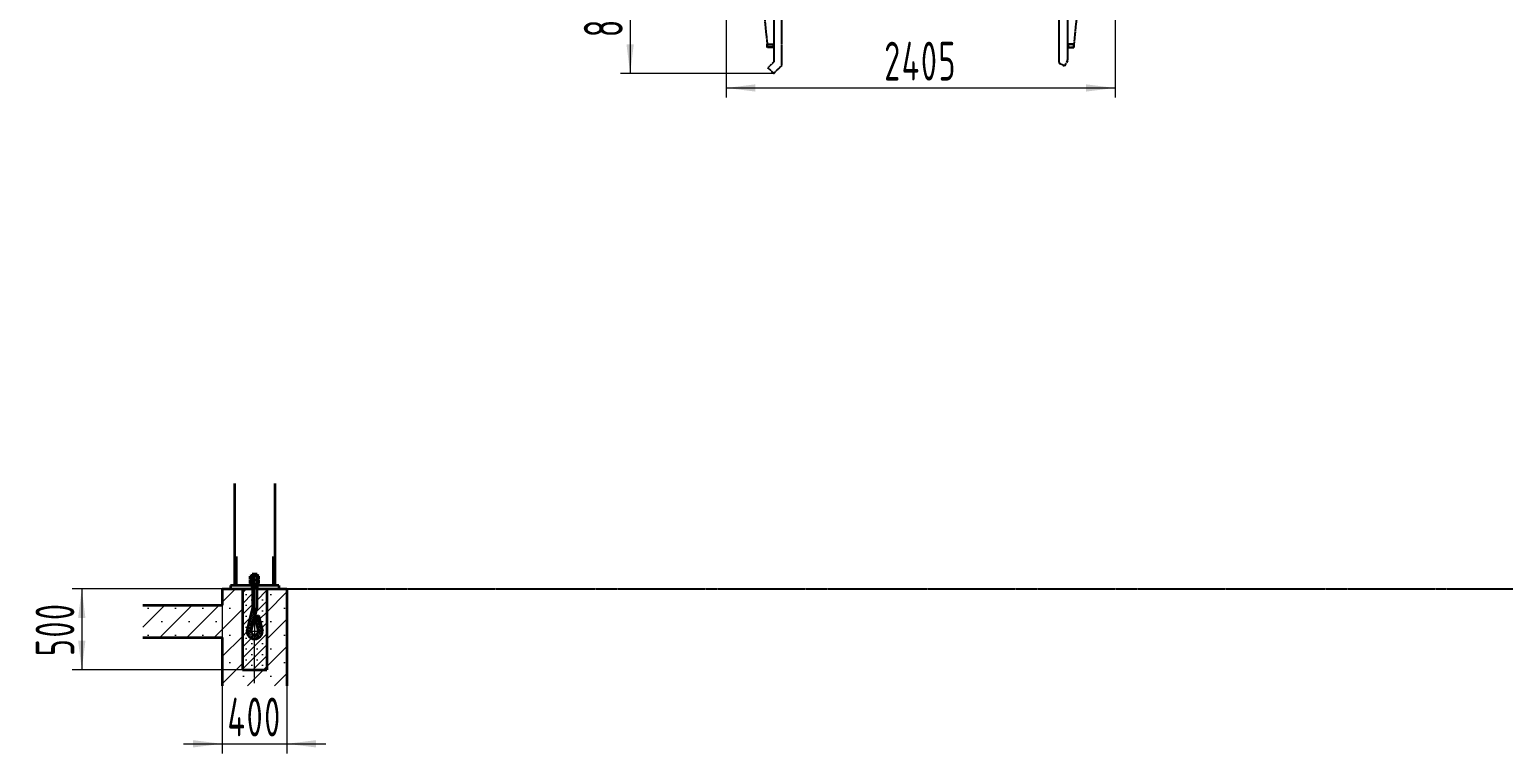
# Model space of a CAD drawing. Header units: millimetres. Extents: x -17820 to 17820, y -12600 to 12600.
# Drawn here: x 2129 to 11240, y -647 to 3829 of the extents above; entities that cross this region are included whole.
import ezdxf

# ---------------------------------------------------------------- set-up
doc = ezdxf.new("R2010")
doc.units = ezdxf.units.MM
doc.linetypes.add('双点画线', pattern=[22, 12, -2, 2, -2, 2, -2])
doc.linetypes.add('点画线', pattern=[18, 12, -2, 2, -2])
doc.layers.get('0').update_dxf_attribs({"lineweight": 35})
for name, color, linetype, lineweight in [('CDRAFT0', 7, 'Continuous', 35), ('EB0', 7, 'Continuous', 35), ('EB0_1_1_1_1_1_1', 7, 'Continuous', 35), ('中心线层', 1, '点画线', 18), ('剖面线层', 4, 'Continuous', 18), ('尺寸线层', 3, 'Continuous', 18), ('粗实线层', 7, 'Continuous', 35), ('细实线层', 2, 'Continuous', 18)]:
    doc.layers.add(name, color=color, linetype=linetype, lineweight=lineweight)
doc.styles.add('机械', font='isocp', dxfattribs={"width": 0.667, "bigfont": 'gbcbig.shx'})
doc.dimstyles.new('标准', dxfattribs={"dimscale": 60, "dimtxt": 4, "dimasz": 3, "dimexe": 1, "dimexo": 0, "dimgap": 0.76128, "dimtad": 1, "dimdec": 1, "dimdsep": 46, "dimtxsty": '机械', "dimblk": '_CAXARROW', "dimcen": 0, "dimdle": 4, "dimclrt": 2, "dimaunit": 1, "dimazin": 2, "dimtfac": 0.707107, "dimtdec": 3, "dimtmove": 0, "dimatfit": 3, "dimfxl": 0, "dimfrac": 2, "dimtolj": 1, "dimlwd": 18, "dimarcsym": 0})
pattern_1 = [(45, (0, 0), (-2.12132, 2.12132), [])]

# ---------------------------------------------------------------- blocks, each defined once
blk = doc.blocks.new('*X11')
at = {"layer": 'CDRAFT0', "color": 2, "linetype": '双点画线', "lineweight": 25}
for p, q in [((-126.1, 234), (-57.2, 221.8)), ((-54, 239.5), (-80, 91.8)), ((-27.3, 234.8), (-54, 239.5)), ((-54, 239.5), (-54, 239.5)), ((-27.3, 234.8), (113.4, 210)), ((113.4, 210), (124.8, 193.6)), ((116.5, 187.8), (122.4, 191.9)), ((116.5, -1020.7), (116.5, 187.8)), ((122.4, 191.9), (124.8, 193.6)), ((-76.9, 109.5), (-145.9, 121.7)), ((-76.9, 109.5), (-80.1, 91.8)), ((-77, 109.5), (-80.1, 91.8)), ((-53.3, 87.1), (-80.1, 91.8)), ((-80.1, 91.8), (-80.1, 91.8)), ((14.1, 75.2), (-53.3, 87.1)), ((12.3, 65.4), (14.1, 75.2)), ((12.3, 65.4), (65.9, 55.9)), ((66.5, 55.2), (66.5, -450)), ((-66.1, -6.9), (26.5, -890)), ((26.5, -450), (66.5, -450)), ((26.5, -470), (26.5, -450)), ((29, -467.5), (29, -452.5)), ((29, -452.5), (64, -452.5)), ((64, -452.5), (64, -467.5)), ((66.5, -450), (66.5, -999.7)), ((66.5, -470), (26.5, -470)), ((64, -467.5), (29, -467.5)), ((26.5, -910), (26.5, -890)), ((26.5, -890), (66.5, -890)), ((66.5, -910), (26.5, -910)), ((29, -907.5), (29, -892.5)), ((29, -892.5), (64, -892.5)), ((64, -907.5), (29, -907.5)), ((64, -892.5), (64, -907.5)), ((66.5, -890), (66.5, -910)), ((66.3, -1000.2), (31.1, -1035.4)), ((38.2, -1042.4), (31.1, -1035.4)), ((38.2, -1042.4), (66.5, -1070.7)), ((66.5, -1070.7), (116.5, -1020.7))]:
    blk.add_line(p, q, dxfattribs=at)
blk.add_lwpolyline([(-126.1, 234), (-126.1, 233.8), (-126.2, 233.3), (-126.4, 232.4), (-126.6, 231.2), (-126.9, 229.7), (-127.2, 227.8), (-127.6, 225.7), (-128, 223.2), (-128.5, 220.5), (-129, 217.5), (-129.6, 214.3), (-130.2, 210.8), (-130.8, 207.1), (-131.5, 203.3), (-132.2, 199.3), (-132.9, 195.2), (-133.7, 190.9), (-134.5, 186.6), (-135.2, 182.2), (-136, 177.8), (-136.8, 173.4), (-137.6, 169), (-138.3, 164.7), (-139.1, 160.5), (-139.8, 156.3), (-140.5, 152.3), (-141.2, 148.5), (-141.8, 144.8), (-142.4, 141.4), (-143, 138.1), (-143.5, 135.1), (-144, 132.4), (-144.4, 130), (-144.8, 127.8), (-145.2, 126), (-145.4, 124.4), (-145.6, 123.2), (-145.8, 122.4), (-145.9, 121.9), (-145.9, 121.7)], dxfattribs=at)
blk.add_circle((0, 0), 66.5, dxfattribs=at)
for centre, start, end in [((65.8, 55.2), 360, 80), ((65.8, -999.7), 315, 360)]:
    blk.add_arc(centre, 0.737, start, end, dxfattribs=at)
blk = doc.blocks.new('*X12')
at = {"layer": 'CDRAFT0', "color": 2, "linetype": '双点画线', "lineweight": 25}
for p, q in [((-120.3, 197.5), (-108.3, 213.5)), ((-120.3, 197.5), (-120.3, -1005.1)), ((-108.3, 213.5), (33.1, 233.4)), ((60.1, 237.2), (33.1, 233.4)), ((80.9, 88.6), (60.1, 237.2)), ((62.6, 219.3), (60.1, 237.2)), ((60.1, 237.2), (60.1, 237.2)), ((62.6, 219.3), (131.9, 229.1)), ((147.8, 116.2), (78.4, 106.5)), ((80.9, 88.6), (78.4, 106.5)), ((81, 88.6), (78.5, 106.5)), ((-66.5, 57.5), (-66.5, -450)), ((-66.5, 52.9), (-66.5, -987.2)), ((-17, 64.8), (-66.2, 57.9)), ((54, 84.8), (-18.4, 74.7)), ((-18.4, 74.7), (-17, 64.8)), ((80.9, 88.6), (54, 84.8)), ((80.9, 88.6), (81, 88.6)), ((-26.5, -890), (66.1, -6.9)), ((-66.5, -450), (-26.5, -450)), ((-64, -467.5), (-64, -452.5)), ((-64, -452.5), (-29, -452.5)), ((-29, -452.5), (-29, -467.5)), ((-26.5, -450), (-26.5, -470)), ((-26.5, -470), (-66.5, -470)), ((-29, -467.5), (-64, -467.5)), ((-26.5, -890), (-66.5, -890)), ((-66.5, -910), (-66.5, -987.2)), ((-66.5, -910), (-26.5, -910)), ((-29, -892.5), (-64, -892.5)), ((-64, -892.5), (-64, -907.5)), ((-64, -907.5), (-29, -907.5)), ((-29, -907.5), (-29, -892.5)), ((-26.5, -910), (-26.5, -890)), ((-67.9, -992.4), (-86.5, -1024.6)), ((-120.3, -1005.1), (-95.2, -1019.6)), ((-86.5, -1024.6), (-95.2, -1019.6))]:
    blk.add_line(p, q, dxfattribs=at)
blk.add_lwpolyline([(147.8, 116.2), (147.8, 116.4), (147.7, 116.9), (147.6, 117.8), (147.4, 119), (147.2, 120.5), (146.9, 122.4), (146.6, 124.5), (146.3, 127), (145.9, 129.7), (145.5, 132.7), (145, 136), (144.5, 139.5), (144, 143.2), (143.5, 147), (142.9, 151), (142.3, 155.2), (141.7, 159.5), (141.1, 163.8), (140.5, 168.2), (139.9, 172.6), (139.2, 177.1), (138.6, 181.5), (138, 185.8), (137.4, 190.1), (136.8, 194.2), (136.3, 198.3), (135.7, 202.1), (135.2, 205.8), (134.7, 209.3), (134.2, 212.6), (133.8, 215.6), (133.4, 218.3), (133.1, 220.8), (132.8, 222.9), (132.5, 224.8), (132.3, 226.3), (132.1, 227.5), (132, 228.4), (131.9, 228.9), (131.9, 229.1)], dxfattribs=at)
blk.add_circle((0, 0), 66.5, dxfattribs=at)
for centre, radius, start, end in [((-66.1, 57.5), 0.375, 98, 180), ((-76.9, -987.2), 10.4, 330, 360)]:
    blk.add_arc(centre, radius, start, end, dxfattribs=at)
blk = doc.blocks.new('*X10')
at = {"layer": 'CDRAFT0'}
for name, p in [('*X11', (-1950, 0)), ('*X12', (0, 0))]:
    blk.add_blockref(name, p, dxfattribs=at)
blk = doc.blocks.new('*X15')
at = {"layer": '尺寸线层', "linetype": 'Continuous', "lineweight": 18}
for points in [[(5841.2, 4347.9), (5863.7, 4167.9), (5818.7, 4167.9)], [(5841.2, 3557.2), (5863.7, 3737.2), (5818.7, 3737.2)]]:
    blk.add_hatch(color=0, dxfattribs=at).paths.add_polyline_path(points, flags=0)
at = {"layer": '尺寸线层', "color": 0, "linetype": 'Continuous'}
for p, q in [((6592, 4347.9), (5781.2, 4347.9)), ((6728.5, 3557.2), (5781.2, 3557.2))]:
    blk.add_line(p, q, dxfattribs=at)
at = {"layer": '尺寸线层', "color": 0, "linetype": 'Continuous', "lineweight": 18}
blk.add_line((5841.2, 4347.9), (5841.2, 3557.2), dxfattribs=at)
at = {"layer": '尺寸线层', "color": 2, "insert": (5675.5, 3949.4), "char_height": 240, "width": 681.483, "attachment_point": 5, "rotation": 90, "line_spacing_factor": 0.939812, "style": '机械'}
blk.add_mtext('\\T1.1;800', dxfattribs=at)
blk = doc.blocks.new('_CAXARROW')
blk.add_hatch(color=2).paths.add_polyline_path([(0, 0), (-1, 0.125), (-1, -0.125)], flags=0)
blk = doc.blocks.new('*X197')
at = {"layer": '尺寸线层', "linetype": 'Continuous', "lineweight": 18}
for points in [[(6435.5, 3467.6), (6615.5, 3490.1), (6615.5, 3445.1)], [(8838.5, 3467.6), (8658.5, 3490.1), (8658.5, 3445.1)]]:
    blk.add_hatch(color=0, dxfattribs=at).paths.add_polyline_path(points, flags=0)
at = {"layer": '尺寸线层', "color": 0, "linetype": 'Continuous'}
for p, q in [((6435.5, 4613), (6435.5, 3407.6)), ((8838.5, 4615.4), (8838.5, 3407.6))]:
    blk.add_line(p, q, dxfattribs=at)
at = {"layer": '尺寸线层', "color": 0, "linetype": 'Continuous', "lineweight": 18}
blk.add_line((6435.5, 3467.6), (8838.5, 3467.6), dxfattribs=at)
at = {"layer": '尺寸线层', "color": 2, "insert": (7637, 3633.3), "char_height": 240, "width": 919.317, "attachment_point": 5, "line_spacing_factor": 0.939812, "style": '机械'}
blk.add_mtext('\\T1.1;2405', dxfattribs=at)
blk = doc.blocks.new('*X233')
at = {"layer": '中心线层', "linetype": '点画线', "lineweight": 18}
for p, q in [((-7.5, 0), (407.5, 0)), ((208, 0), (352, -35.2)), ((352, -51.8), (352, 51.8))]:
    blk.add_line(p, q, dxfattribs=at)
at = {"layer": '中心线层'}
for p, q in [((0, 0), (400, 0)), ((256.8, 12.8), (352, 35.2))]:
    blk.add_line(p, q, dxfattribs=at)
blk.add_arc((352, 0), 35.2, 270, 90, dxfattribs=at)
at = {"layer": '粗实线层'}
for p, q in [((0, 15), (0, -15)), ((0, 15), (80, 15)), ((0, 0), (0, 0)), ((80, 15), (80, -15)), ((80, 15), (88.8, 12.8)), ((88.8, 12.8), (88.8, -12.8)), ((88.8, 12.8), (208, 12.8)), ((208, 12.8), (352, -22.5)), ((253.8, 24.4), (352, 48)), ((259.8, 0.4), (253.8, 25.1)), ((259.8, 0.4), (352, 22.5)), ((0, -15), (80, -15)), ((80, -15), (88.8, -12.8)), ((88.8, -12.8), (208, -12.8)), ((208, -12.8), (352, -48))]:
    blk.add_line(p, q, dxfattribs=at)
for radius in [48, 22.5]:
    blk.add_arc((352, 0), radius, 270, 90, dxfattribs=at)
at = {"layer": '细实线层'}
for p, q in [((0, 12.8), (88.8, 12.8)), ((0, -12.8), (88.8, -12.8))]:
    blk.add_line(p, q, dxfattribs=at)
blk = doc.blocks.new('*X234')
at = {"layer": '剖面线层'}
h = blk.add_hatch(dxfattribs=at)
h.set_pattern_fill('无图案', color=256, scale=3, angle=45, style=0, pattern_type=0)
h.set_pattern_definition(pattern_1)
h.paths.add_polyline_path([(-28, 0), (-28, 2), (-28, 4), (-16.5, 4), (-16.5, 0)], flags=0)
h = blk.add_hatch(dxfattribs=at)
h.set_pattern_fill('无图案', color=256, scale=3, angle=45, style=0, pattern_type=0)
h.set_pattern_definition(pattern_1)
h.paths.add_polyline_path([(16.5, 0), (16.5, 2), (16.5, 4), (28, 4), (28, 0)], flags=0)
at = {"layer": '中心线层', "color": 1, "linetype": '点画线', "lineweight": 18}
blk.add_line((0, -14), (0, 18), dxfattribs=at)
at = {"layer": '粗实线层'}
for p, q in [((-28, 4), (28, 4)), ((-28, 0), (-28, 4)), ((28, 0), (-28, 0)), ((-16.5, 0), (-16.5, 4)), ((16.5, 4), (16.5, 0)), ((28, 4), (28, 0))]:
    blk.add_line(p, q, dxfattribs=at)
blk = doc.blocks.new('*X235')
at = {"layer": '中心线层', "linetype": '点画线', "lineweight": 18}
blk.add_line((0, -3), (0, 10.5), dxfattribs=at)
at = {"layer": '粗实线层'}
for p, q in [((-22.8, 7.5), (22.8, 7.5)), ((-22.8, 0), (-22.8, 7.5)), ((-22.8, 0), (22.8, 0)), ((-1.9, 0), (-4, 7.5)), ((1.7, 1), (-0.1, 7.5)), ((1.9, 0), (1.7, 1)), ((22.8, 0), (22.8, 7.5))]:
    blk.add_line(p, q, dxfattribs=at)
blk = doc.blocks.new('*X236')
at = {"layer": '中心线层'}
blk.add_line((0, -7.5), (0, 31.8), dxfattribs=at)
at = {"layer": '粗实线层'}
for p, q in [((-26.6, 1.8), (-26.6, 22.5)), ((-19.9, 24.3), (19.9, 24.3)), ((-19.9, 0), (19.9, 0)), ((-13.3, 1.8), (-13.3, 22.5)), ((13.3, 1.8), (13.3, 22.5)), ((26.6, 1.8), (26.6, 22.5))]:
    blk.add_line(p, q, dxfattribs=at)
for centre, radius, start, end in [((-19.9, 11), 13.3, 60, 120), ((-19.9, 13.3), 13.3, 240, 300), ((0, -26.1), 50.4, 74.73852, 105.26148), ((0, 50.4), 50.4, 254.73852, 285.26148), ((19.9, 11), 13.3, 60, 120), ((19.9, 13.3), 13.3, 240, 300)]:
    blk.add_arc(centre, radius, start, end, dxfattribs=at)
blk = doc.blocks.new('*X237')
at = {"layer": '尺寸线层', "linetype": 'Continuous', "lineweight": 18}
for points in [[(2451.8, 371.2), (2474.3, 191.2), (2429.3, 191.2)], [(2451.8, -128.8), (2474.3, 51.2), (2429.3, 51.2)]]:
    blk.add_hatch(color=0, dxfattribs=at).paths.add_polyline_path(points, flags=0)
at = {"layer": '尺寸线层', "color": 0, "linetype": 'Continuous'}
for p, q in [((3595.1, 371.2), (2391.8, 371.2)), ((3595.1, -128.8), (2391.8, -128.8))]:
    blk.add_line(p, q, dxfattribs=at)
at = {"layer": '尺寸线层', "color": 0, "linetype": 'Continuous', "lineweight": 18}
blk.add_line((2451.8, 371.2), (2451.8, -128.8), dxfattribs=at)
at = {"layer": '尺寸线层', "color": 2, "insert": (2286.1, 121.2), "char_height": 240, "width": 658.615, "attachment_point": 5, "rotation": 90, "line_spacing_factor": 0.939812, "style": '机械'}
blk.add_mtext('\\T1.1;500', dxfattribs=at)
blk = doc.blocks.new('*X239')
at = {"layer": '尺寸线层', "linetype": 'Continuous', "lineweight": 18}
for points in [[(3320.1, -586.7), (3140.1, -564.2), (3140.1, -609.2)], [(3720.1, -586.7), (3900.1, -564.2), (3900.1, -609.2)]]:
    blk.add_hatch(color=0, dxfattribs=at).paths.add_polyline_path(points, flags=0)
at = {"layer": '尺寸线层', "color": 0, "linetype": 'Continuous'}
for p, q in [((3320.1, 371.2), (3320.1, -646.7)), ((3720.1, 371.2), (3720.1, -646.7))]:
    blk.add_line(p, q, dxfattribs=at)
at = {"layer": '尺寸线层', "color": 0, "linetype": 'Continuous', "lineweight": 18}
blk.add_line((3080.1, -586.7), (3960.1, -586.7), dxfattribs=at)
at = {"layer": '尺寸线层', "color": 2, "insert": (3520.1, -421.1), "char_height": 240, "width": 681.483, "attachment_point": 5, "line_spacing_factor": 0.939812, "style": '机械'}
blk.add_mtext('\\T1.1;400', dxfattribs=at)

msp = doc.modelspace()

# ---------------------------------------------------------------- linework, layer by layer
at = {"layer": 'EB0'}
for p, q in [((3395.12, 1022.11), (3395.12, 391.17)), ((3645.12, 1022.11), (3645.12, 391.17)), ((3670.12, 391.17), (3370.12, 391.17)), ((3370.12, 391.17), (3370.12, 371.17)), ((3370.12, 371.17), (3670.12, 371.17))]:
    msp.add_line(p, q, dxfattribs=at)
at = {"layer": 'EB0_1_1_1_1_1_1', "color": 2, "linetype": '双点画线', "lineweight": 25}
msp.add_line((3720.12, 371.17), (14220.12, 371.17), dxfattribs=at)
at = {"layer": '中心线层'}
for p, q in [((3520.12, -211.83), (3520.12, 468.67)), ((3520.12, 394.17), (3520.12, 368.17))]:
    msp.add_line(p, q, dxfattribs=at)
at = {"layer": '粗实线层'}
for p, q in [((3405.12, 571.17), (3405.12, 391.17)), ((3635.12, 571.17), (3635.12, 391.17)), ((3320.12, 371.17), (3720.12, 371.17)), ((3320.12, 371.17), (3320.12, 271.17)), ((3445.12, 371.17), (3445.12, -128.83)), ((3595.12, 371.17), (3595.12, -128.83)), ((3670.12, 391.17), (3670.12, 371.17)), ((3720.12, 371.17), (3720.12, -228.83)), ((2828.62, 271.17), (3320.12, 271.17)), ((2828.62, 71.17), (3320.12, 71.17)), ((3320.12, 71.17), (3320.12, -228.83)), ((3445.12, -128.83), (3595.12, -128.83))]:
    msp.add_line(p, q, dxfattribs=at)

# ---------------------------------------------------------------- block references
at = {"layer": '尺寸线层'}
msp.add_blockref('*X10', (8612.04, 4627.92), dxfattribs=at)

# ---------------------------------------------------------------- dimensions: what is measured, and where the dimension line sits
dim = msp.add_linear_dim(base=(8838.54, 3467.65), p1=(6435.55, 4612.99), p2=(8838.54, 4615.4), text='2405', dimstyle='标准', override={"dimsah": 1, "dimtfac": 1, "dimtfill": 1, "dimtzin": 8}, dxfattribs=at)
dim.commit()
dim.dimension.update_dxf_attribs({"geometry": '*X197', "text_midpoint": (7637.05, 3467.65)})
dim = msp.add_linear_dim(base=(5841.16, 3557.21), p1=(6592.04, 4347.92), p2=(6728.54, 3557.21), angle=270, text='800', dimstyle='标准', override={"dimsah": 1, "dimtfill": 1}, dxfattribs=at)
dim.commit()
dim.dimension.update_dxf_attribs({"geometry": '*X15', "text_midpoint": (5841.16, 3949.39), "dimtype": 160})

# ---------------------------------------------------------------- next in the draw order: wipeouts: each hides what was drawn before it
msp.add_wipeout([(3520.12, 61.17), (3520.32, 61.17), (3520.51, 61.17), (3520.71, 61.17), (3520.91, 61.18), (3521.11, 61.18), (3521.3, 61.19), (3521.5, 61.19), (3521.7, 61.2), (3521.89, 61.2), (3522.09, 61.21), (3522.29, 61.22), (3522.48, 61.23), (3522.68, 61.24), (3522.88, 61.25), (3523.07, 61.26), (3523.27, 61.27), (3523.47, 61.29), (3523.66, 61.3), (3523.86, 61.32), (3524.05, 61.33), (3524.25, 61.35), (3524.45, 61.37), (3524.64, 61.38), (3524.84, 61.4), (3525.04, 61.42), (3525.23, 61.44), (3525.43, 61.47), (3525.62, 61.49), (3525.82, 61.51), (3526.01, 61.53), (3526.01, 61.53), (3528.3, 61.87), (3530.58, 62.32), (3532.82, 62.88), (3535.04, 63.55), (3537.23, 64.32), (3539.37, 65.2), (3541.47, 66.18), (3543.52, 67.26), (3545.51, 68.44), (3547.45, 69.71), (3549.32, 71.07), (3551.12, 72.53), (3552.85, 74.06), (3554.51, 75.68), (3556.09, 77.38), (3557.58, 79.15), (3558.98, 81), (3560.29, 82.9), (3561.52, 84.87), (3562.64, 86.9), (3563.66, 88.97), (3564.59, 91.1), (3565.41, 93.26), (3566.12, 95.47), (3566.73, 97.7), (3567.23, 99.96), (3567.62, 102.25), (3567.9, 104.55), (3568.06, 106.86), (3568.12, 109.17), (3568.12, 109.17), (3544.57, 207.23), (3544.57, 207.23), (3532.87, 204.37), (3532.87, 204.37), (3526.01, 202.69), (3526.01, 202.69), (3520.49, 201.34), (3520.49, 201.34), (3526.01, 178.32), (3526.01, 178.32), (3542.62, 109.17), (3542.62, 109.17), (3526.01, 109.17), (3526.01, 109.17), (3520.12, 109.17), (3520.12, 109.17), (3520.12, 201.09), (3520.12, 201.09), (3526.01, 225.16), (3526.01, 225.16), (3532.87, 253.17), (3532.87, 253.17), (3532.87, 372.37), (3532.87, 372.37), (3535.12, 381.17), (3535.12, 381.17), (3535.12, 461.17), (3535.12, 461.17), (3532.87, 461.17), (3532.87, 461.17), (3526.01, 461.17), (3526.01, 461.17), (3520.12, 461.17), (3520.12, 461.17), (3507.37, 461.17), (3507.37, 461.17), (3505.12, 461.17), (3505.12, 461.17), (3505.12, 381.17), (3505.12, 381.17), (3507.37, 372.37), (3507.37, 372.37), (3507.37, 253.17), (3507.37, 253.17), (3472.12, 109.17), (3472.12, 109.17), (3472.19, 106.66), (3472.38, 104.15), (3472.71, 101.66), (3473.17, 99.19), (3473.76, 96.75), (3474.47, 94.34), (3475.31, 91.97), (3476.27, 89.65), (3477.35, 87.38), (3478.55, 85.17), (3479.86, 83.03), (3481.29, 80.96), (3482.82, 78.96), (3484.45, 77.05), (3486.18, 75.23), (3488, 73.5), (3489.91, 71.87), (3491.91, 70.34), (3493.98, 68.91), (3496.12, 67.6), (3498.33, 66.4), (3500.6, 65.32), (3502.92, 64.36), (3505.29, 63.52), (3507.7, 62.81), (3510.14, 62.22), (3512.61, 61.76), (3515.1, 61.43), (3517.61, 61.24)]).dxf.layer = '粗实线层'

# ---------------------------------------------------------------- next in the draw order: linework, layer by layer
at = {"layer": '粗实线层'}
for p, q in [((3503.62, 391.17), (3503.62, 371.17)), ((3536.62, 391.17), (3536.62, 371.17)), ((3520.49, 201.34), (3520.12, 253.17))]:
    msp.add_line(p, q, dxfattribs=at)

# ---------------------------------------------------------------- next in the draw order: block references
at = {"layer": '粗实线层', "rotation": 270}
msp.add_blockref('*X233', (3520.12, 461.17), dxfattribs=at)

# ---------------------------------------------------------------- next in the draw order: wipeouts: each hides what was drawn before it
msp.add_wipeout([(3548.12, 391.17), (3548.12, 395.13), (3548.12, 395.13), (3548.12, 395.17), (3548.12, 395.17), (3536.62, 395.17), (3536.62, 395.17), (3520.12, 395.17), (3520.12, 395.17), (3503.62, 395.17), (3503.62, 395.17), (3492.12, 395.17), (3492.12, 395.17), (3492.12, 395.13), (3492.12, 395.13), (3492.12, 391.17), (3492.12, 391.17), (3503.62, 391.17), (3503.62, 391.17), (3520.12, 391.17), (3520.12, 391.17), (3536.62, 391.17), (3536.62, 391.17)]).dxf.layer = '粗实线层'

# ---------------------------------------------------------------- next in the draw order: block references
at = {"layer": '粗实线层'}
msp.add_blockref('*X234', (3520.12, 391.17), dxfattribs=at)

# ---------------------------------------------------------------- next in the draw order: wipeouts: each hides what was drawn before it
msp.add_wipeout([(3542.87, 395.17), (3542.87, 399.86), (3542.87, 399.86), (3542.87, 402.67), (3542.87, 402.67), (3520.12, 402.67), (3520.12, 402.67), (3520.05, 402.67), (3520.05, 402.67), (3516.17, 402.67), (3516.17, 402.67), (3497.37, 402.67), (3497.37, 402.67), (3497.37, 399.86), (3497.37, 399.86), (3497.37, 395.17), (3497.37, 395.17), (3518.18, 395.17), (3518.18, 395.17), (3520.12, 395.17), (3520.12, 395.17), (3522.06, 395.17), (3522.06, 395.17)]).dxf.layer = '粗实线层'

# ---------------------------------------------------------------- next in the draw order: block references
msp.add_blockref('*X235', (3520.12, 395.17), dxfattribs=at)

# ---------------------------------------------------------------- next in the draw order: wipeouts: each hides what was drawn before it
msp.add_wipeout([(3546.68, 404.45), (3546.68, 417.18), (3546.68, 417.18), (3546.68, 425.19), (3546.68, 425.19), (3546.48, 425.31), (3546.27, 425.42), (3546.07, 425.52), (3545.86, 425.63), (3545.65, 425.73), (3545.44, 425.82), (3545.23, 425.92), (3545.01, 426), (3544.8, 426.09), (3544.58, 426.17), (3544.36, 426.25), (3544.14, 426.32), (3543.92, 426.39), (3543.7, 426.46), (3543.48, 426.52), (3543.25, 426.58), (3543.03, 426.63), (3542.8, 426.68), (3542.57, 426.73), (3542.35, 426.77), (3542.12, 426.81), (3541.89, 426.84), (3541.66, 426.87), (3541.43, 426.9), (3541.2, 426.92), (3540.97, 426.94), (3540.73, 426.95), (3540.5, 426.96), (3540.27, 426.97), (3540.04, 426.97), (3540.04, 426.97), (3520.12, 426.97), (3520.12, 426.97), (3500.2, 426.97), (3500.2, 426.97), (3499.97, 426.97), (3499.74, 426.96), (3499.51, 426.95), (3499.28, 426.94), (3499.04, 426.92), (3498.81, 426.9), (3498.58, 426.87), (3498.35, 426.84), (3498.12, 426.81), (3497.9, 426.77), (3497.67, 426.73), (3497.44, 426.68), (3497.22, 426.63), (3496.99, 426.58), (3496.77, 426.52), (3496.54, 426.46), (3496.32, 426.39), (3496.1, 426.32), (3495.88, 426.25), (3495.66, 426.17), (3495.44, 426.09), (3495.23, 426), (3495.01, 425.92), (3494.8, 425.82), (3494.59, 425.73), (3494.38, 425.63), (3494.17, 425.52), (3493.97, 425.42), (3493.76, 425.31), (3493.56, 425.19), (3493.56, 425.19), (3493.56, 417.18), (3493.56, 417.18), (3493.56, 404.45), (3493.56, 404.45), (3493.76, 404.34), (3493.97, 404.23), (3494.17, 404.12), (3494.38, 404.01), (3494.59, 403.92), (3494.8, 403.82), (3495.01, 403.73), (3495.23, 403.64), (3495.44, 403.55), (3495.66, 403.47), (3495.88, 403.39), (3496.1, 403.32), (3496.32, 403.25), (3496.54, 403.19), (3496.77, 403.12), (3496.99, 403.07), (3497.22, 403.01), (3497.44, 402.96), (3497.67, 402.92), (3497.9, 402.87), (3498.12, 402.83), (3498.35, 402.8), (3498.58, 402.77), (3498.81, 402.74), (3499.04, 402.72), (3499.28, 402.7), (3499.51, 402.69), (3499.74, 402.68), (3499.97, 402.67), (3500.2, 402.67), (3500.2, 402.67), (3520.12, 402.67), (3520.12, 402.67), (3540.04, 402.67), (3540.04, 402.67), (3540.27, 402.67), (3540.5, 402.68), (3540.73, 402.69), (3540.97, 402.7), (3541.2, 402.72), (3541.43, 402.74), (3541.66, 402.77), (3541.89, 402.8), (3542.12, 402.83), (3542.35, 402.87), (3542.57, 402.92), (3542.8, 402.96), (3543.03, 403.01), (3543.25, 403.07), (3543.48, 403.12), (3543.7, 403.19), (3543.92, 403.25), (3544.14, 403.32), (3544.36, 403.39), (3544.58, 403.47), (3544.8, 403.55), (3545.01, 403.64), (3545.23, 403.73), (3545.44, 403.82), (3545.65, 403.92), (3545.86, 404.01), (3546.07, 404.12), (3546.27, 404.23), (3546.48, 404.34)]).dxf.layer = '粗实线层'

# ---------------------------------------------------------------- next in the draw order: hatches: boundary and pattern name
at = {"layer": '中心线层', "linetype": '点画线', "lineweight": 18}
h = msp.add_hatch(dxfattribs=at)
h.set_pattern_fill('SACNCR', color=256, scale=50, style=0)
h.paths.add_polyline_path([(2828.62, 71.17), (2828.62, 230.81), (2828.62, 271.17), (3320.12, 271.17), (3320.12, 371.17), (3370.12, 371.17), (3445.12, 371.17), (3445.12, -128.83), (3595.12, -128.83), (3595.12, 371.17), (3670.12, 371.17), (3720.12, 371.17), (3720.12, 271.17), (3720.12, -228.83), (3320.12, -228.83), (3320.12, 71.17)], flags=0)
at = {"layer": '剖面线层'}
h = msp.add_hatch(dxfattribs=at)
h.set_pattern_fill('SACNCR', color=256, scale=20, style=0)
edge = h.paths.add_edge_path(flags=0)
edge.add_line((3445.12, -128.83), (3445.12, 305.86))
edge.add_line((3445.12, 305.86), (3445.12, 371.17))
edge.add_line((3445.12, 371.17), (3503.62, 371.17))
edge.add_line((3503.62, 371.17), (3507.37, 371.17))
edge.add_line((3507.37, 371.17), (3507.37, 253.17))
edge.add_line((3507.37, 253.17), (3472.12, 109.17))
edge.add_arc((3520.12, 109.17), 48, 180, 270)
edge.add_arc((3520.12, 109.17), 48, 270, 360)
edge.add_line((3568.12, 109.17), (3544.57, 207.23))
edge.add_line((3544.57, 207.23), (3532.87, 204.37))
edge.add_line((3532.87, 204.37), (3520.49, 201.34))
edge.add_line((3520.49, 201.34), (3520.48, 202.54))
edge.add_line((3520.48, 202.54), (3532.87, 253.17))
edge.add_line((3532.87, 253.17), (3532.87, 371.17))
edge.add_line((3532.87, 371.17), (3536.62, 371.17))
edge.add_line((3536.62, 371.17), (3595.12, 371.17))
edge.add_line((3595.12, 371.17), (3595.12, -128.83))
edge.add_line((3595.12, -128.83), (3445.12, -128.83))

# ---------------------------------------------------------------- next in the draw order: block references
at = {"layer": '粗实线层'}
msp.add_blockref('*X236', (3520.12, 402.67), dxfattribs=at)

# ---------------------------------------------------------------- next in the draw order: dimensions: what is measured, and where the dimension line sits
at = {"layer": '尺寸线层'}
dim = msp.add_linear_dim(base=(3720.12, -586.75), p1=(3320.12, 371.17), p2=(3720.12, 371.17), dimstyle='标准', override={"dimsah": 1, "dimtfill": 1, "dimtzin": 8}, dxfattribs=at)
dim.commit()
dim.dimension.update_dxf_attribs({"geometry": '*X239', "text_midpoint": (3520.12, -586.75)})

# ---------------------------------------------------------------- next in the draw order: wipeouts: each hides what was drawn before it
msp.add_wipeout([(3546.68, 428.39), (3546.68, 441.12), (3546.68, 441.12), (3546.68, 449.13), (3546.68, 449.13), (3546.48, 449.25), (3546.27, 449.36), (3546.07, 449.47), (3545.86, 449.57), (3545.65, 449.67), (3545.44, 449.76), (3545.23, 449.86), (3545.01, 449.95), (3544.8, 450.03), (3544.58, 450.11), (3544.36, 450.19), (3544.14, 450.26), (3543.92, 450.33), (3543.7, 450.4), (3543.48, 450.46), (3543.25, 450.52), (3543.03, 450.57), (3542.8, 450.62), (3542.57, 450.67), (3542.35, 450.71), (3542.12, 450.75), (3541.89, 450.78), (3541.66, 450.81), (3541.43, 450.84), (3541.2, 450.86), (3540.97, 450.88), (3540.73, 450.89), (3540.5, 450.9), (3540.27, 450.91), (3540.04, 450.91), (3540.04, 450.91), (3520.12, 450.91), (3520.12, 450.91), (3500.2, 450.91), (3500.2, 450.91), (3499.97, 450.91), (3499.74, 450.9), (3499.51, 450.89), (3499.28, 450.88), (3499.04, 450.86), (3498.81, 450.84), (3498.58, 450.81), (3498.35, 450.78), (3498.12, 450.75), (3497.9, 450.71), (3497.67, 450.67), (3497.44, 450.62), (3497.22, 450.57), (3496.99, 450.52), (3496.77, 450.46), (3496.54, 450.4), (3496.32, 450.33), (3496.1, 450.26), (3495.88, 450.19), (3495.66, 450.11), (3495.44, 450.03), (3495.23, 449.95), (3495.01, 449.86), (3494.8, 449.76), (3494.59, 449.67), (3494.38, 449.57), (3494.17, 449.47), (3493.97, 449.36), (3493.76, 449.25), (3493.56, 449.13), (3493.56, 449.13), (3493.56, 441.12), (3493.56, 441.12), (3493.56, 428.39), (3493.56, 428.39), (3493.76, 428.28), (3493.97, 428.17), (3494.17, 428.06), (3494.38, 427.96), (3494.59, 427.86), (3494.8, 427.76), (3495.01, 427.67), (3495.23, 427.58), (3495.44, 427.49), (3495.66, 427.41), (3495.88, 427.34), (3496.1, 427.26), (3496.32, 427.19), (3496.54, 427.13), (3496.77, 427.07), (3496.99, 427.01), (3497.22, 426.95), (3497.44, 426.9), (3497.67, 426.86), (3497.9, 426.81), (3498.12, 426.78), (3498.35, 426.74), (3498.58, 426.71), (3498.81, 426.69), (3499.04, 426.66), (3499.28, 426.65), (3499.51, 426.63), (3499.74, 426.62), (3499.97, 426.61), (3500.2, 426.61), (3500.2, 426.61), (3520.12, 426.61), (3520.12, 426.61), (3540.04, 426.61), (3540.04, 426.61), (3540.27, 426.61), (3540.5, 426.62), (3540.73, 426.63), (3540.97, 426.65), (3541.2, 426.66), (3541.43, 426.69), (3541.66, 426.71), (3541.89, 426.74), (3542.12, 426.78), (3542.35, 426.81), (3542.57, 426.86), (3542.8, 426.9), (3543.03, 426.95), (3543.25, 427.01), (3543.48, 427.07), (3543.7, 427.13), (3543.92, 427.19), (3544.14, 427.26), (3544.36, 427.34), (3544.58, 427.41), (3544.8, 427.49), (3545.01, 427.58), (3545.23, 427.67), (3545.44, 427.76), (3545.65, 427.86), (3545.86, 427.96), (3546.07, 428.06), (3546.27, 428.17), (3546.48, 428.28)]).dxf.layer = '粗实线层'

# ---------------------------------------------------------------- next in the draw order: block references
at = {"layer": '粗实线层'}
msp.add_blockref('*X236', (3520.12, 426.61), dxfattribs=at)

# ---------------------------------------------------------------- next in the draw order: dimensions: what is measured, and where the dimension line sits
at = {"layer": '尺寸线层'}
dim = msp.add_linear_dim(base=(2451.78, -128.83), p1=(3595.12, 371.17), p2=(3595.12, -128.83), angle=270, dimstyle='标准', override={"dimsah": 1, "dimtfill": 1, "dimtzin": 8}, dxfattribs=at)
dim.commit()
dim.dimension.update_dxf_attribs({"geometry": '*X237', "text_midpoint": (2451.78, 121.17)})

doc.saveas('drawing.dxf')
